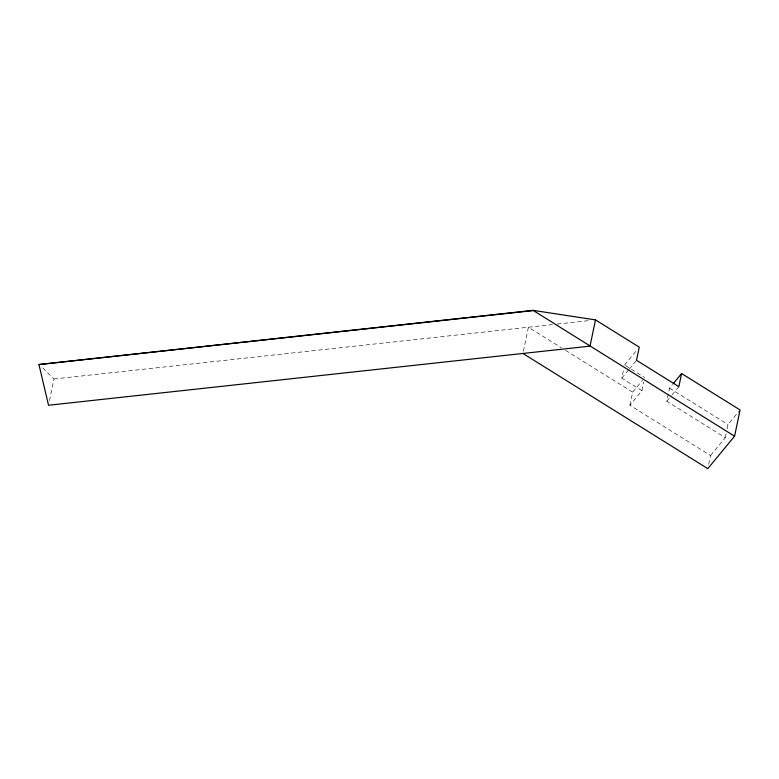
<?xml version="1.0" encoding="UTF-8"?>
<svg xmlns="http://www.w3.org/2000/svg" width="779" height="779" viewBox="0 0 779 779"><rect width="100%" height="100%" fill="white"/><g stroke="black" fill="none" stroke-linecap="round" stroke-linejoin="round"><path stroke-width="0.58" stroke-dasharray="3.9 2.92" d="M49.476 400.679L54.004 379.003L40.674 365.916M523.4 351.183L528.405 327.219L561.435 347.794M708.705 464.274L710.536 455.53L629.909 405.284L641.954 390.688L621.798 378.127L623.628 369.382M629.909 405.284L632.645 392.168L642.441 380.308M641.954 390.688L643.785 381.944M710.536 455.53L725.259 437.681L666.805 401.263L669.551 388.137L672.559 384.485M725.259 437.681L726.174 433.309M727.089 428.937L728.005 424.565L739.3 410.874M624.544 365.01L637.056 349.839M621.798 378.127L628.429 370.103M629.159 369.207L636.521 360.288M666.805 401.263L671.323 395.79M672.073 394.875L678.85 386.666M54.004 379.003L552.369 324.6M557.16 324.074L590.706 320.412M669.551 388.137L728.005 424.565M625.547 365.633L644.7 377.572M565.564 350.365L632.645 392.168"/><path stroke-width="1.17" d="M595.497 319.896L590.015 346.139L48.522 405.246L38.95 364.543L533.06 310.354L595.497 319.896L639.267 347.161L636.521 360.288L678.85 386.666L681.596 373.54L740.05 409.958L734.568 436.211L707.79 468.646L522.923 353.462M734.568 436.211L533.06 310.354M673.309 383.58L681.596 373.54M38.95 364.543L533.002 310.617"/></g></svg>
